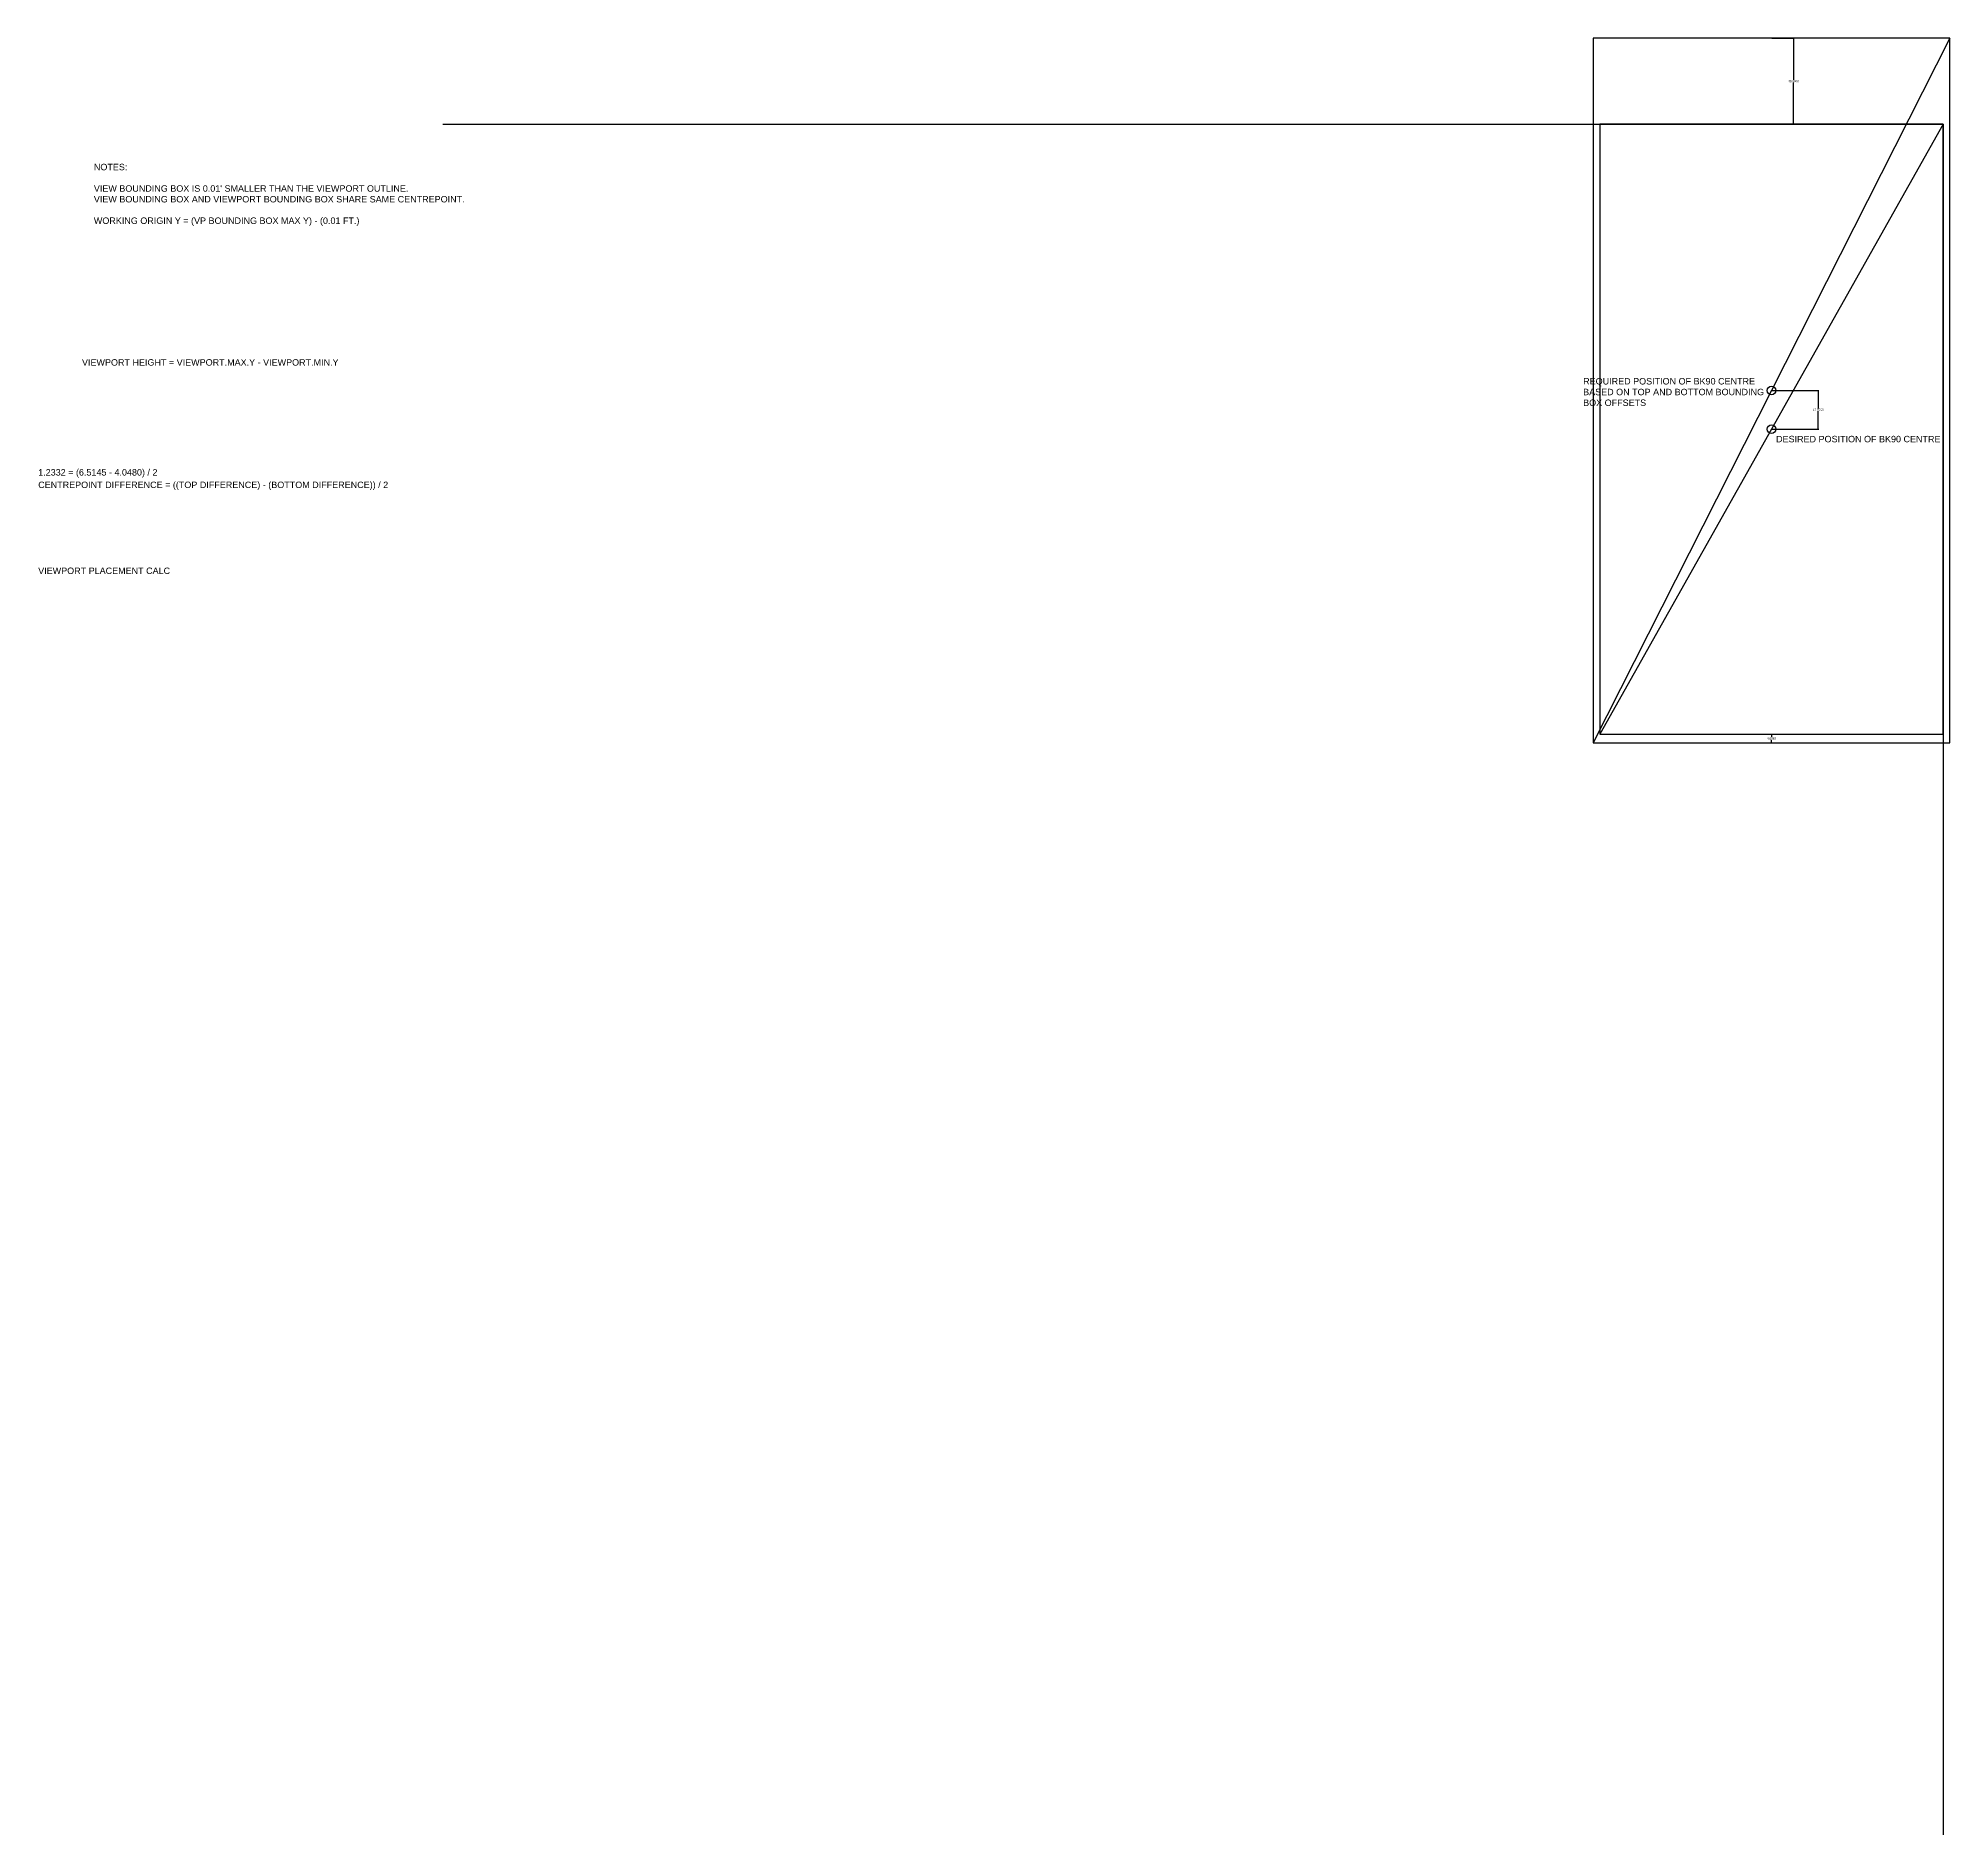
# Model space of a CAD drawing. Header units: millimetres. Extents: x -699 to 1964, y -797 to 40.
# Drawn here: x 14 to 905, y -797 to 40 of the extents above; entities that cross this region are included whole.
import ezdxf

# ---------------------------------------------------------------- set-up
doc = ezdxf.new("R2010")
doc.units = ezdxf.units.MM
doc.header["$LTSCALE"] = 0.3
doc.header["$PDMODE"] = 33
doc.header["$PDSIZE"] = 200
for name, color, linetype in [('S-ANNO-BK50', 4, 'Continuous'), ('S-ANNO-BK70', 220, 'Continuous'), ('S-ANNO-DIMS', 61, 'Continuous'), ('S-ANNO-NOTE', 53, 'Continuous')]:
    doc.layers.add(name, color=color, linetype=linetype)
doc.styles.add('RJC-MA-Note', font='arial.ttf', dxfattribs={"height": 2.5})
doc.dimstyles.get("Standard").update_dxf_attribs({"dimtxt": 1, "dimasz": 0.18, "dimexe": 0.18, "dimexo": 0.0625, "dimgap": 0.09, "dimtad": 0, "dimtih": 1, "dimtoh": 1, "dimdec": 4, "dimzin": 0, "dimdsep": 46, "dimtxsty": 'Standard', "dimcen": 0.09, "dimadec": 0, "dimazin": 0, "dimtfac": 1, "dimtdec": 4, "dimtofl": 0, "dimtmove": 0, "dimatfit": 3, "dimfxl": 1, "dimtolj": 1, "dimtzin": 0, "dimarcsym": 0})

# ---------------------------------------------------------------- blocks, each defined once
blk = doc.blocks.new('*D17')
at = {"layer": 'Defpoints', "color": 0, "transparency": 16777216}
for p in [(821.68, 40), (831.96, 40), (821.68, 0)]:
    blk.add_point(p, dxfattribs=at)
at = {"layer": 'S-ANNO-DIMS', "color": 0, "lineweight": -2, "transparency": 16777216}
for p, q in [((821.74, 40), (832.14, 40)), ((831.96, 39.82), (831.96, 20.59)), ((831.96, 0.18), (831.96, 19.41)), ((821.74, 0), (832.14, 0))]:
    blk.add_line(p, q, dxfattribs=at)
at = {"layer": 'S-ANNO-DIMS', "color": 0, "transparency": 16777216}
for points in [[(831.93, 39.82), (831.99, 39.82), (831.96, 40)], [(831.93, 0.18), (831.99, 0.18), (831.96, 0)]]:
    blk.add_solid(points, dxfattribs=at)
at = {"layer": 'S-ANNO-DIMS', "color": 0, "transparency": 16777216, "insert": (831.96, 20), "char_height": 1, "attachment_point": 5}
blk.add_mtext('\\A1;40.0000', dxfattribs=at)
blk = doc.blocks.new('*D18')
at = {"layer": 'Defpoints', "color": 0, "transparency": 16777216}
for p in [(821.68, -284.3), (821.68, -288.34), (821.68, -288.34)]:
    blk.add_point(p, dxfattribs=at)
at = {"layer": 'S-ANNO-DIMS', "color": 0, "lineweight": -2, "transparency": 16777216}
for p, q in [((821.68, -284.48), (821.68, -285.73)), ((821.74, -284.3), (821.86, -284.3)), ((821.68, -288.16), (821.68, -286.91)), ((821.74, -288.34), (821.86, -288.34))]:
    blk.add_line(p, q, dxfattribs=at)
at = {"layer": 'S-ANNO-DIMS', "color": 0, "transparency": 16777216}
for points in [[(821.65, -284.48), (821.71, -284.48), (821.68, -284.3)], [(821.65, -288.16), (821.71, -288.16), (821.68, -288.34)]]:
    blk.add_solid(points, dxfattribs=at)
at = {"layer": 'S-ANNO-DIMS', "color": 0, "transparency": 16777216, "insert": (821.68, -286.32), "char_height": 1, "attachment_point": 5}
blk.add_mtext('\\A1;4.0480', dxfattribs=at)
blk = doc.blocks.new('*D19')
at = {"layer": 'Defpoints', "color": 0, "transparency": 16777216}
for p in [(821.68, -124.17), (821.68, -142.15), (843.48, -142.15)]:
    blk.add_point(p, dxfattribs=at)
at = {"layer": 'S-ANNO-DIMS', "color": 0, "lineweight": -2, "transparency": 16777216}
for p, q in [((821.74, -124.17), (843.66, -124.17)), ((843.48, -124.35), (843.48, -132.57)), ((821.74, -142.15), (843.66, -142.15)), ((843.48, -141.97), (843.48, -133.75))]:
    blk.add_line(p, q, dxfattribs=at)
at = {"layer": 'S-ANNO-DIMS', "color": 0, "transparency": 16777216}
for points in [[(843.45, -124.35), (843.51, -124.35), (843.48, -124.17)], [(843.45, -141.97), (843.51, -141.97), (843.48, -142.15)]]:
    blk.add_solid(points, dxfattribs=at)
at = {"layer": 'S-ANNO-DIMS', "color": 0, "transparency": 16777216, "insert": (843.48, -133.16), "char_height": 1, "attachment_point": 5}
blk.add_mtext('\\A1;17.9760', dxfattribs=at)

msp = doc.modelspace()

# ---------------------------------------------------------------- linework, layer by layer
at = {"layer": 'S-ANNO-BK50'}
msp.add_line((904.72898, 40), (738.63298, -288.34404), dxfattribs=at)
msp.add_lwpolyline([(738.63298, 40), (738.63298, -288.34404), (904.72898, -288.34404), (904.72898, 40)], close=True, dxfattribs=at)
msp.add_circle((821.68098, -124.17202), 2, dxfattribs=at)
at = {"layer": 'S-ANNO-BK70'}
msp.add_line((901.68098, 0), (741.68098, -284.29604), dxfattribs=at)
msp.add_lwpolyline([(741.68098, 0), (741.68098, -284.29604), (901.68098, -284.29604), (901.68098, 0)], close=True, dxfattribs=at)
msp.add_circle((821.68098, -142.14802), 2, dxfattribs=at)
at = {"layer": 'S-ANNO-NOTE'}
msp.add_lwpolyline([(202.61389, 0), (901.68098, 0), (901.68098, -797.17244)], dxfattribs=at)

# ---------------------------------------------------------------- texts
at = {"layer": 'S-ANNO-NOTE', "char_height": 3, "attachment_point": 1, "style": 'RJC-MA-Note'}
for s, insert in [("NOTES:\\P\\PVIEW BOUNDING BOX IS 0.01' SMALLER THAN THE VIEWPORT OUTLINE.\\PVIEW BOUNDING BOX AND VIEWPORT BOUNDING BOX SHARE SAME CENTREPOINT.\\P\\PWORKING ORIGIN Y = (VP BOUNDING BOX MAX Y) - (0.01 FT.) ", (39.93929, -18.51584)), ('VIEWPORT HEIGHT = VIEWPORT.MAX.Y - VIEWPORT.MIN.Y', (34.40629, -109.55613)), ('REQUIRED POSITION OF BK90 CENTRE\\PBASED ON TOP AND BOTTOM BOUNDING\\PBOX OFFSETS', (733.89765, -118.35177)), ('DESIRED POSITION OF BK90 CENTRE', (823.79787, -145.28738)), ('CENTREPOINT DIFFERENCE = ((TOP DIFFERENCE) - (BOTTOM DIFFERENCE)) / 2', (13.99842, -166.61657)), ('1.2332 = (6.5145 - 4.0480) / 2', (13.99842, -160.79549)), ('VIEWPORT PLACEMENT CALC', (13.99842, -206.66103))]:
    msp.add_mtext_dynamic_manual_height_columns(s, width=197.584346, gutter_width=1250, heights=[0], dxfattribs=dict(at, insert=insert))

# ---------------------------------------------------------------- dimensions: what is measured, and where the dimension line sits
at = {"layer": 'S-ANNO-DIMS'}
for base, p1, p2, picture, middle in [((831.96389, 40), (821.68098, 0), (821.68098, 40), '*D17', (831.96389, 20)), ((843.47895, -142.14802), (821.68098, -124.17202), (821.68098, -142.14802), '*D19', (843.47895, -133.16002)), ((821.68098, -288.34404), (821.68098, -284.29604), (821.68098, -288.34404), '*D18', (821.68098, -286.32004))]:
    dim = msp.add_linear_dim(base=base, p1=p1, p2=p2, angle=90, dimstyle='Standard', dxfattribs=at)
    dim.commit()
    dim.dimension.update_dxf_attribs({"geometry": picture, "text_midpoint": middle})

doc.saveas('drawing.dxf')
